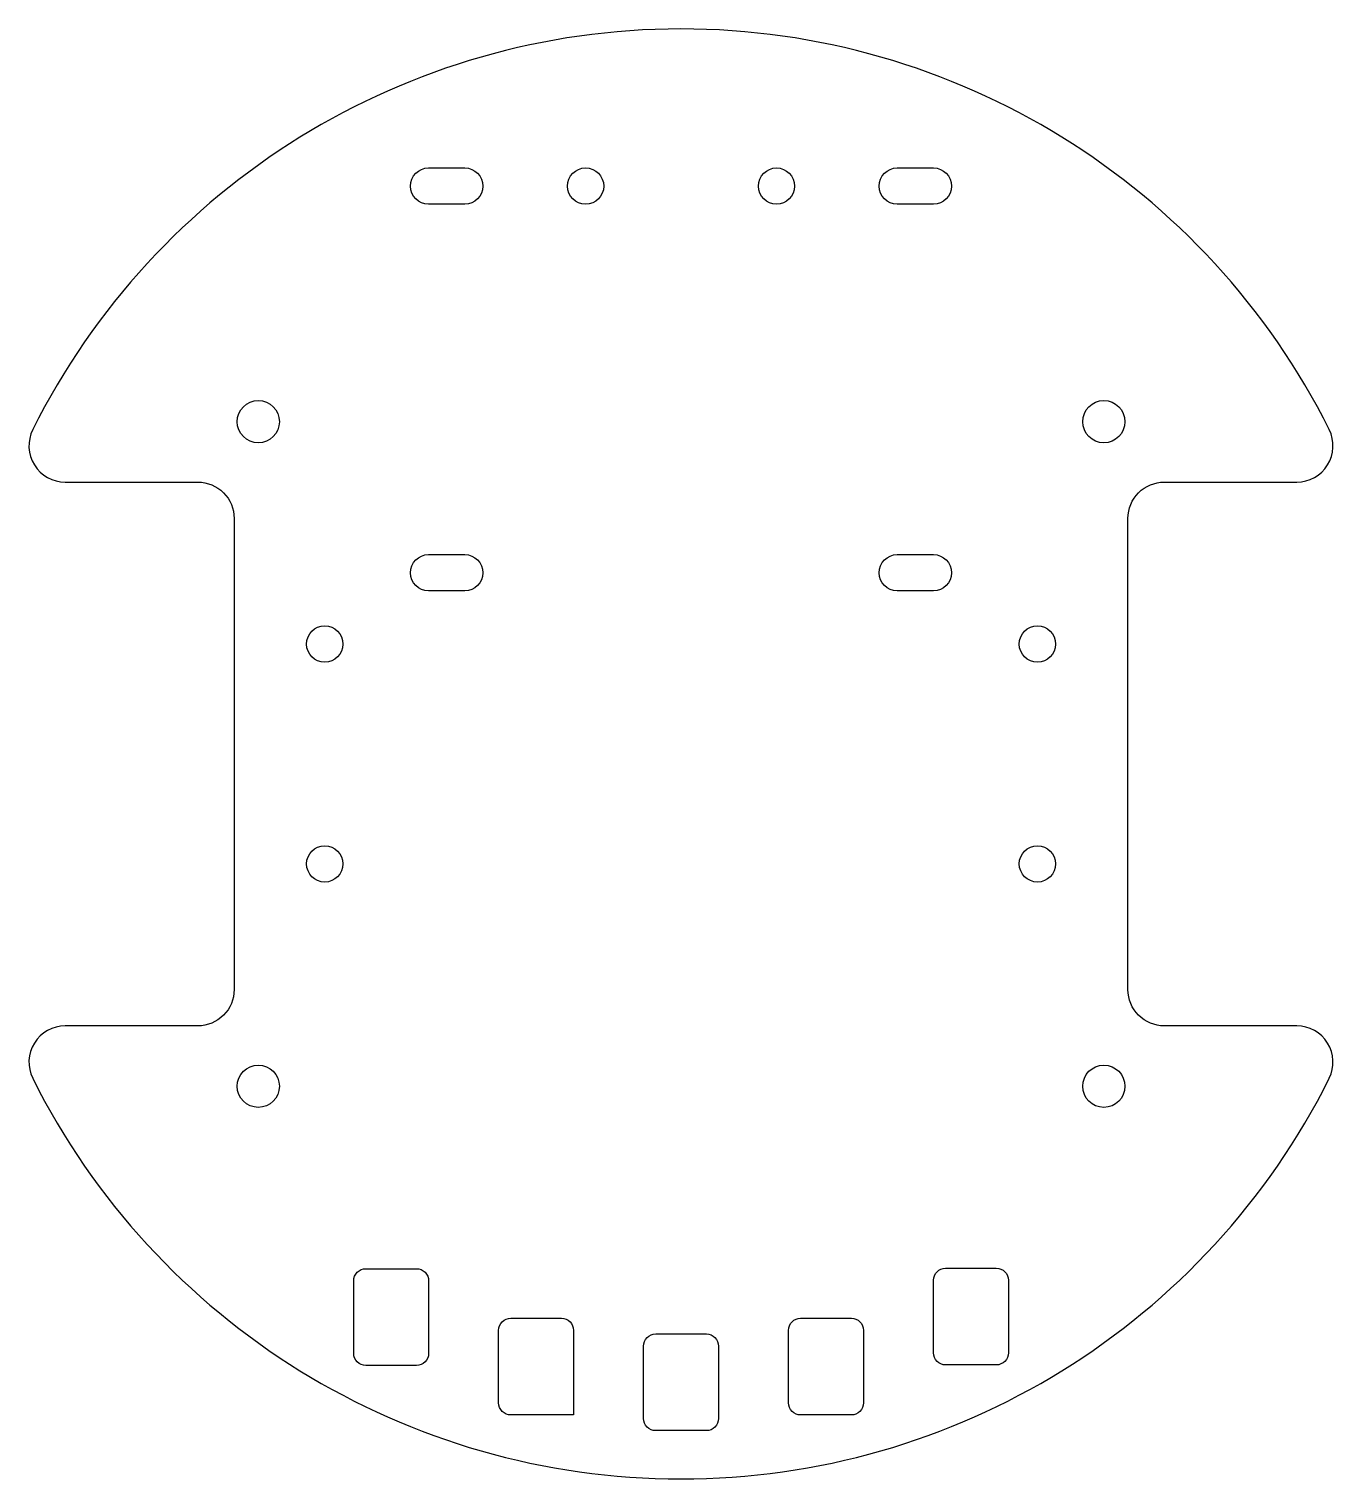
# Model space of a CAD drawing. Extents: x 1779 to 1887, y 547 to 667.
import ezdxf

# ---------------------------------------------------------------- set-up
doc = ezdxf.new("R2010")
doc.units = 0
doc.layers.get('0').update_dxf_attribs({"linetype": 'CONTINUOUS'})

msp = doc.modelspace()

# ---------------------------------------------------------------- linework, layer by layer
for points in [[(1869.65, 626.45, -0.414214), (1872.65, 629.45), (1883.62, 629.45, 0.557593), (1886.31, 633.79, 0.617914), (1778.98, 633.79, 0.557593), (1781.67, 629.45), (1792.65, 629.45, -0.414214), (1795.65, 626.45), (1795.65, 587.45, -0.414214), (1792.65, 584.45), (1781.67, 584.45, 0.557593), (1778.98, 580.11, 0.617914), (1886.31, 580.11, 0.557593), (1883.62, 584.45), (1872.65, 584.45, -0.414214), (1869.65, 587.45)], [(1814.75, 652.45), (1811.75, 652.45, -1), (1811.75, 655.45), (1814.75, 655.45, -1)], [(1823.25, 653.95, -1), (1826.25, 653.95, -1)], [(1839.05, 653.95, -1), (1842.05, 653.95, -1)], [(1850.55, 655.45), (1853.55, 655.45, -1), (1853.55, 652.45), (1850.55, 652.45, -1)], [(1795.9, 634.45, -1), (1799.4, 634.45, -1)], [(1865.9, 634.45, -1), (1869.4, 634.45, -1)], [(1814.75, 620.45), (1811.75, 620.45, -1), (1811.75, 623.45), (1814.75, 623.45, -1)], [(1850.55, 623.45), (1853.55, 623.45, -1), (1853.55, 620.45), (1850.55, 620.45, -1)], [(1801.65, 616.05, -1), (1804.65, 616.05, -1)], [(1860.65, 616.05, -1), (1863.65, 616.05, -1)], [(1804.65, 597.85, -1), (1801.65, 597.85, -1)], [(1863.65, 597.85, -1), (1860.65, 597.85, -1)], [(1799.4, 579.45, -1), (1795.9, 579.45, -1)], [(1869.4, 579.45, -1), (1865.9, 579.45, -1)], [(1811.75, 563.35), (1811.75, 557.35, -0.414214), (1810.75, 556.35), (1806.55, 556.35, -0.414214), (1805.55, 557.35), (1805.55, 563.35, -0.414214), (1806.55, 564.35), (1810.75, 564.35, -0.414214)], [(1854.55, 564.39), (1858.75, 564.39, -0.414214), (1859.75, 563.39), (1859.75, 557.39, -0.414214), (1858.75, 556.39), (1854.55, 556.39, -0.414214), (1853.55, 557.39), (1853.55, 563.39, -0.414214)], [(1823.75, 559.25), (1823.75, 552.25), (1818.55, 552.25, -0.414214), (1817.55, 553.25), (1817.55, 559.25, -0.414214), (1818.55, 560.25), (1822.75, 560.25, -0.414214)], [(1842.55, 560.25), (1846.75, 560.25, -0.414214), (1847.75, 559.25), (1847.75, 553.25, -0.414214), (1846.75, 552.25), (1842.55, 552.25, -0.414214), (1841.55, 553.25), (1841.55, 559.25, -0.414214)], [(1835.75, 557.95), (1835.75, 551.95, -0.414214), (1834.75, 550.95), (1830.55, 550.95, -0.414214), (1829.55, 551.95), (1829.55, 557.95, -0.414214), (1830.55, 558.95), (1834.75, 558.95, -0.414214)]]:
    msp.add_lwpolyline(points, format="xyb", close=True)

doc.saveas('drawing.dxf')
